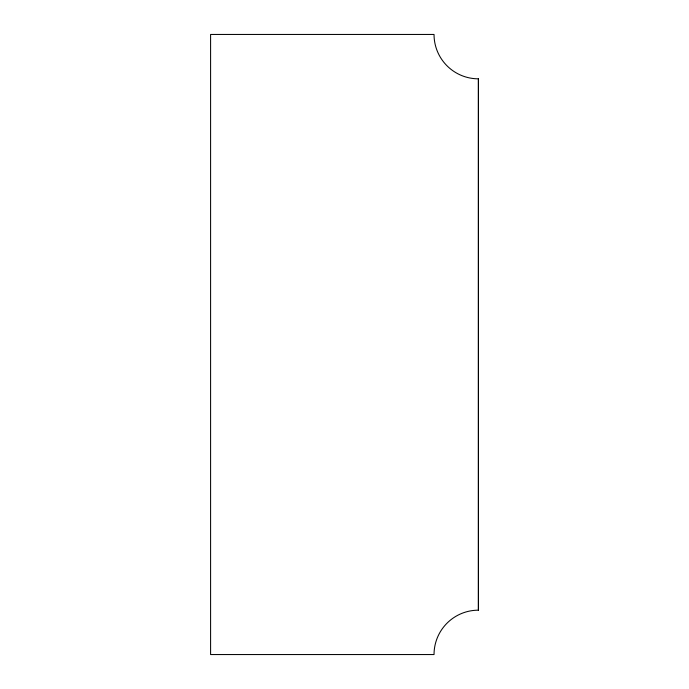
<?xml version="1.0" encoding="UTF-8"?>
<svg xmlns="http://www.w3.org/2000/svg" width="689" height="689" viewBox="0 0 689 689"><rect width="100%" height="100%" fill="white"/><g stroke="black" fill="none" stroke-linecap="round" stroke-linejoin="round"><path stroke-width="1.03" d="M478.407 610.178L478.407 78.822A44.372 44.372 0 0 1 434.036 34.45L210.593 34.45L210.593 654.55L434.036 654.55A44.372 44.372 0 0 1 478.407 610.178L478.407 78.822"/></g></svg>
